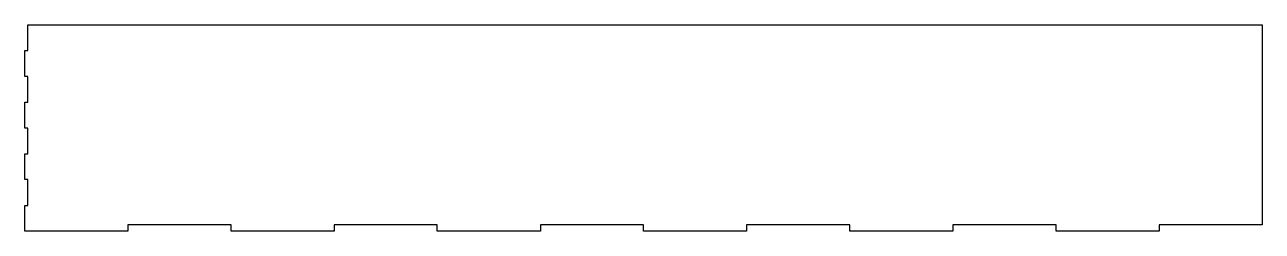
# Model space of a CAD drawing. Header units: inches. Extents: x 0 to 48, y 0 to 8.
import ezdxf

# ---------------------------------------------------------------- set-up
doc = ezdxf.new("R2010")
doc.units = ezdxf.units.IN
doc.header["$MEASUREMENT"] = 0

msp = doc.modelspace()

# ---------------------------------------------------------------- linework, layer by layer
at = {"color": 1}
msp.add_lwpolyline([(0, 0), (0, 1), (0.125, 1), (0.125, 2), (0, 2), (0, 3), (0.125, 3), (0.125, 4), (0, 4), (0, 5), (0.125, 5), (0.125, 6), (0, 6), (0, 7), (0.125, 7), (0.125, 8), (48, 8), (48, 0.25), (44, 0.25), (44, 0), (40, 0), (40, 0.25), (36, 0.25), (36, 0), (32, 0), (32, 0.25), (28, 0.25), (28, 0), (24, 0), (24, 0.25), (20, 0.25), (20, 0), (16, 0), (16, 0.25), (12, 0.25), (12, 0), (8, 0), (8, 0.25), (4, 0.25), (4, 0), (0, 0)], dxfattribs=at)

doc.saveas('drawing.dxf')
